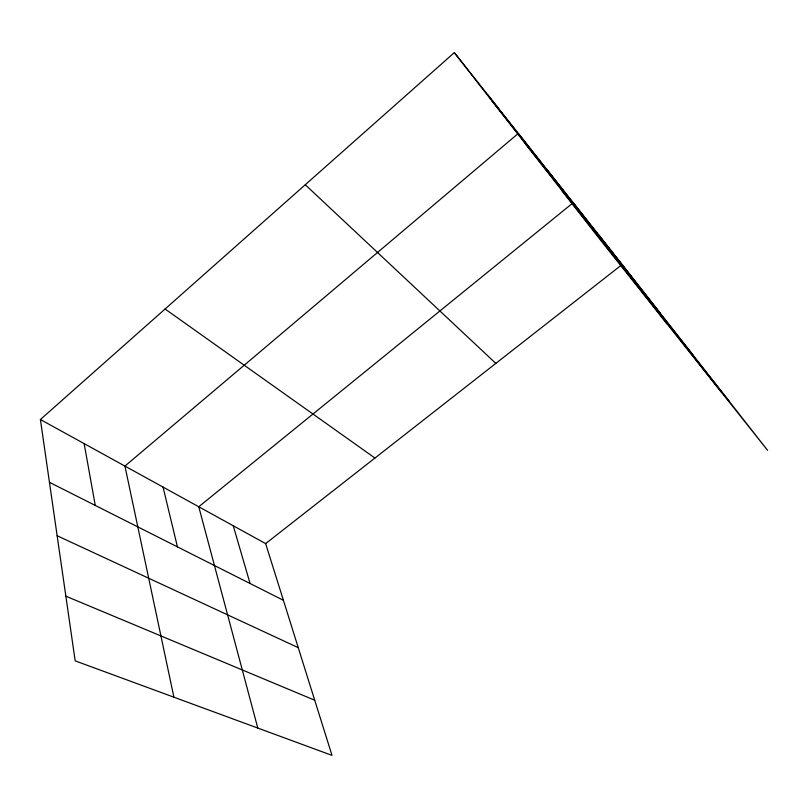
<?xml version="1.0" encoding="UTF-8"?>
<svg xmlns="http://www.w3.org/2000/svg" width="808" height="808" viewBox="0 0 808 808"><rect width="100%" height="100%" fill="white"/><g stroke="black" fill="none" stroke-linecap="round" stroke-linejoin="round"><path stroke-width="1.21" d="M40.4 419.524L265.64 543.612L332.007 755.379L75.174 660.863L40.4 419.524L454.328 52.621L622.16 264.509L767.6 450.359L602.354 242.43L454.328 52.621M265.64 543.612L622.16 264.509M65.852 596.183L314.716 700.223M57.146 535.744L298.243 647.642M49.45 482.326L283.406 600.304M165.074 309.01L374.942 458.045M305.262 184.749L495.839 363.398M491.941 100.849L660.53 313.544M524.442 142.521L692.88 354.884M561.752 190.365L729.149 401.233M598.546 234.704L637.078 283.962M721.12 391.86L573.205 202.717L198.768 506.767L257.803 728.079M546.774 169.337L585.356 218.705M667.347 324.2L518.322 133.411L124.937 466.095L173.912 697.203M487.598 94.617L525.715 143.46M233.26 525.776L250.066 583.497M163.054 487.103L177.447 546.875M84.153 443.632L95.263 505.424"/></g></svg>
